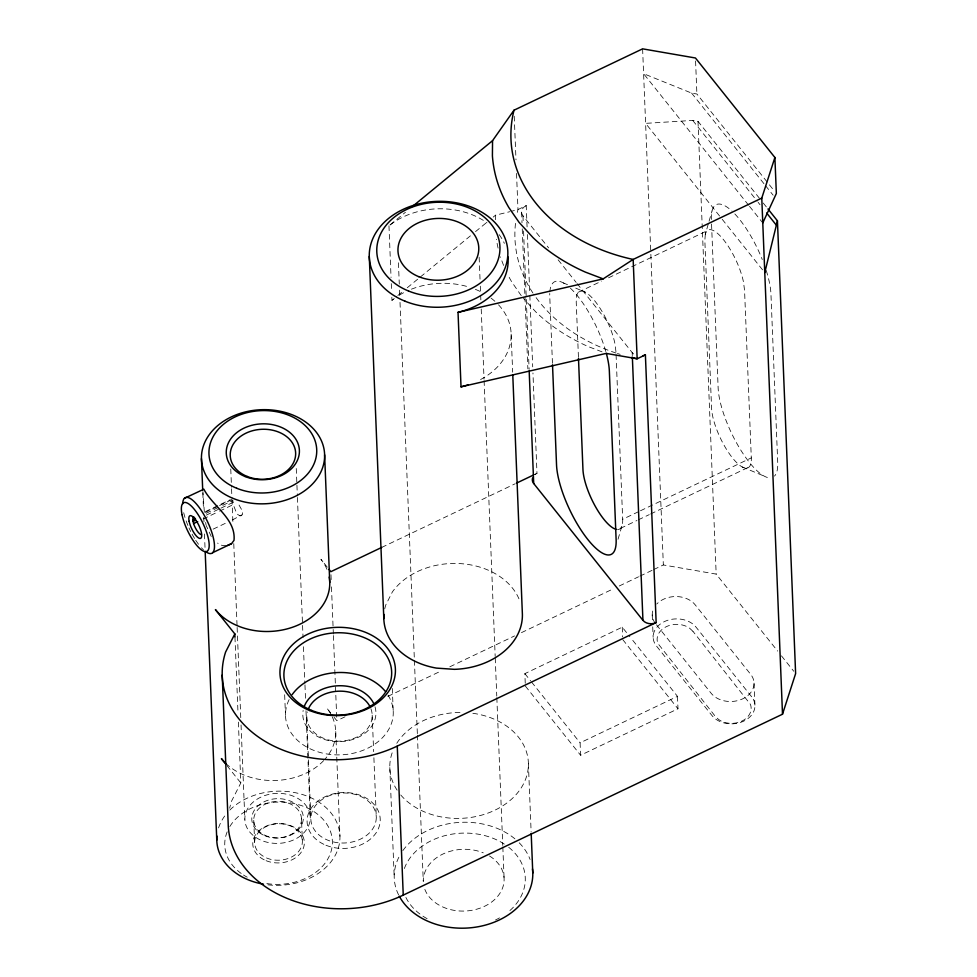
<?xml version="1.0" encoding="UTF-8"?>
<svg xmlns="http://www.w3.org/2000/svg" width="977" height="977" viewBox="0 0 977 977"><rect width="100%" height="100%" fill="white"/><g stroke="black" fill="none" stroke-linecap="round" stroke-linejoin="round"><path stroke-width="0.73" stroke-dasharray="4.88 3.66" d="M495.498 219.727L495.547 215.172L509.75 211.716M705.309 234.309L704.844 240.574L711.574 408.154A38.506 12.164 64.5 0 0 732.432 457.859A38.506 12.164 64.5 0 0 751.301 457.895L744.559 290.316L743.509 282.158A38.347 12.115 64.5 0 0 723.676 239.902A38.347 12.115 64.5 0 0 705.309 234.309L708.655 222.695M709.07 221.242L712.001 211.081M618.026 539.267L622.251 524.832M238.376 722.125L240.818 782.943L231.573 801.103A115.53 88.248 -2.3 0 0 229.68 808.187M232.318 520.02L242.626 514.39L242.491 511.179L237.826 502.85M390.141 224.857L405.443 212.278M391.838 297.289L391.96 300.33L396.662 296.458M397.847 295.494L402.548 291.622M407.262 287.751L470.829 235.494M475.53 231.622L487.303 221.938M493.19 217.102L495.547 215.172M205.634 511.484L230.267 499.699M203.155 518.995L218.201 511.801M219.569 511.142L233.247 504.596L232.917 500.505L219.532 506.88M527.079 226.92L526.224 205.622L517.981 209.554L511.13 211.35M578.433 292.172L601.685 281.071M608.537 277.81L707.043 230.816M204.889 512.522L218.225 506.159M219.569 505.524L231.561 499.784M206.159 513.267L218.201 507.515M206.355 515.099L219.691 508.736M221.022 508.101L233.027 502.373M381.702 547.425L515.001 483.847M534.236 474.675L536.984 473.356L532.953 372.958M617.562 529.534A38.506 12.164 64.5 0 0 622.679 519.251L639.092 511.423M640.46 510.763L751.301 457.895M620.517 528.337L636.931 520.509M638.299 519.849L649.253 514.635M650.621 513.975L749.127 466.982M334.134 717.313L336.845 720.708L345.113 716.764M387.82 696.393L441.543 670.759M449.811 666.815L514.561 635.929M521.449 632.644L613.751 588.618M619.259 585.992L638.543 576.796M639.923 576.137L652.318 570.226M653.698 569.567L663.346 564.962L716.178 574.11L777.655 651.097M525.247 683.302L524.857 673.641L622.251 627.185L629.872 636.723M677.488 696.369L677.989 708.789L580.594 755.245L580.106 742.825L677.488 696.369L630.824 637.92M213.133 529.143L226.847 522.622M241.917 515.453L240.965 515.795A9.758 3.774 57.9 0 1 236.752 513.584L233.247 504.596M759.471 198.319L697.993 121.331L692.717 120.415L645.602 123.358L721.27 218.115M226.188 545.484L222.133 545.508L217.553 543.09M748.59 205.17L643.611 73.69L691.618 93.096L696.894 94.012L774.456 191.138M602.052 351.842L588.386 346.64A191.956 146.611 -2.3 0 1 536.043 312.164L523.44 298.376M742.227 466.969L764.112 476.08M563.375 282.927L567.478 284.661M575.709 288.13L585.308 292.184M691.618 93.096L764.6 184.506M765.553 185.691L773.137 195.192M763.257 203.057L767.043 207.796M692.717 120.415L757.175 201.14M758.115 202.324L760.008 204.706M749.53 206.355L762.781 222.939M722.211 219.3L764.771 272.607M526.224 205.622A9.623 7.352 -2.3 0 0 522.951 215.77L548.598 247.889M558.099 259.784L576.137 282.39M577.089 283.574L632.18 352.575A9.623 7.352 -2.3 0 0 633.755 354.053M781.441 655.836L793.739 671.236M656.483 624.816L711.158 693.291A23.106 17.647 -2.3 0 0 742.862 698.775A23.106 17.647 -2.3 0 0 750.727 674.411L695.123 604.763A23.106 17.647 -2.3 0 0 656.752 604.03M622.752 639.605L677.989 708.789M524.857 673.641L530.572 680.798M531.525 681.995L580.106 742.825M525.357 686.062L580.594 755.245M327.246 567.161L320.932 559.247A61.612 47.067 -2.3 0 1 327.356 570.397M330.531 712.783L326.916 708.264A61.612 47.067 -2.3 0 1 331.643 715.567M226.933 765.565L240.818 782.943M521.254 295.677L511.814 282.023A192.09 146.721 -2.3 0 1 508.333 275.734M211.264 536.544L206.245 525.602M205.671 522.402L206.025 524.954M615.95 351.671L614.899 343.501A38.347 12.115 64.5 0 0 595.054 301.246A38.347 12.115 64.5 0 0 576.699 295.652L576.222 301.917L578.482 358.29M204.327 511.899L202.911 491.614M754.036 683.143L754.94 705.492M711.549 224.002L718.132 387.845A57.765 18.245 64.5 0 0 737.904 445.304A57.765 18.245 64.5 0 0 770.047 477.887M695.575 60.989L696.894 94.012M697.993 121.331L716.178 574.11M642.61 48.85L650.804 252.799M650.865 254.325L663.346 564.962M652.233 614.912L652.477 620.871M652.721 626.831L653.137 637.273M632.18 352.575L632.302 355.616M616.072 354.712L622.679 519.251M622.251 627.185L622.642 636.845M552.457 363.285L549.77 296.532A57.765 18.245 64.5 0 1 549.758 293.442M527.385 234.517L529.778 293.845M529.839 295.372L532.709 366.876M522.951 215.77L523.257 223.379M523.562 230.975L526.249 297.912M526.31 299.438L529.119 369.416M521.571 212.131L521.999 222.78M522.243 228.862L527.861 368.817M514.232 116.226L515.99 159.874M516.528 173.417L517.981 209.554A172.844 132.017 -2.3 0 0 516.699 215.343M511.142 334.122L512.669 372.176M528.374 763.306L531.134 831.916M479.145 257.22L480.061 280.081M480.305 286.176L480.611 293.796M480.672 295.31L480.855 299.89M481.221 309.025L484.042 379.125M484.103 380.651L495.18 656.459M495.241 657.985L496.768 696.076M496.829 697.602L502.764 845.41M502.825 846.937L504.12 878.934M398.433 262.764L399.288 284.087M399.532 290.181L399.776 296.287M400.02 302.381L414.346 658.95M414.407 660.476L417.35 733.617M417.411 735.144L423.285 881.425A40.436 30.885 -2.3 0 1 483.261 852.823M388.968 225.821L391.044 277.517M391.288 283.611L391.594 291.207M392.314 688.492L393.255 712.038M389.811 767.568L394.219 877.346M372.188 715.176L373.654 751.643M373.898 757.725L376.279 817.004A32.73 24.999 -2.3 0 1 327.722 840.159A32.73 24.999 -2.3 0 1 326.684 796.866A32.73 24.999 -2.3 0 1 376.279 817.004M330.983 574.72L331.227 580.802M331.472 586.884L333.12 627.942M333.181 629.469L333.365 634.024M333.426 635.551L336.845 720.708M335.734 731.541L339.947 836.349M306.754 717.191L310.845 819.019M296.263 468.496L296.874 483.725M296.935 485.251L297.362 495.913M297.423 497.44L302.504 623.888M302.565 625.414L303.053 637.602M303.432 646.737L304.897 683.302M304.958 684.828L305.569 700.057M305.996 710.731L310.283 817.37A32.73 24.999 -2.3 0 1 261.726 840.525A32.73 24.999 -2.3 0 1 260.676 797.232A32.73 24.999 -2.3 0 1 310.283 817.37M301.478 818.885A23.875 18.233 -2.3 0 1 266.062 835.775A23.875 18.233 -2.3 0 1 265.292 804.193A23.875 18.233 -2.3 0 1 301.478 818.885L302.369 841.234A23.875 18.233 -2.3 0 1 266.953 858.136A23.875 18.233 -2.3 0 1 266.196 826.554A23.875 18.233 -2.3 0 1 302.369 841.234M284.661 694.757L285.479 715.359M253.751 820.35L254.643 842.711M230.767 468.984L231.5 487.267M231.561 488.793L231.928 497.928M231.989 499.455L232.917 522.304M233.772 543.639L237.069 625.903M237.13 627.429L240.806 718.84M241.05 724.934L244.848 819.385M234.956 636.967L238.009 713.002M202.825 492.921L203.497 509.615M203.802 517.224L203.985 521.803M204.474 533.979L205.085 549.221M384.755 608.854A69.318 52.941 -2.3 0 1 385.854 604.775L392.461 591.793A69.318 52.941 -2.3 0 1 460.875 563.656A69.318 52.941 -2.3 0 1 519.703 600.647M332.253 716.849A61.612 47.067 -2.3 0 1 324.645 759.544M323.705 760.57A61.612 47.067 -2.3 0 1 227.006 764.527M229.79 810.104A61.612 47.067 -2.3 0 1 307.84 796.414A61.612 47.067 -2.3 0 1 336.515 852.774A61.612 47.067 -2.3 0 1 267.808 884.808M218.579 827.898A61.612 47.067 -2.3 0 1 226.078 814.22M535.017 474.59A9.623 7.352 -2.3 0 1 536.984 473.356M655.543 623.644A23.106 17.647 -2.3 0 1 652.917 610.32M472.856 713.295A69.318 52.941 -2.3 0 1 516.186 794.496A69.318 52.941 -2.3 0 1 400.582 794.802M397.114 790.161A69.318 52.941 -2.3 0 1 392.791 751.13M396.784 743.289A69.318 52.941 -2.3 0 1 462.329 712.477M711.366 219.459A57.765 18.245 64.5 0 1 732.005 211.117M734.826 213.926A57.765 18.245 64.5 0 1 762.292 259.552M766.212 270.446A57.765 18.245 64.5 0 1 770.951 294.077L777.716 462.475A57.765 18.245 64.5 0 1 774.468 476.104M549.831 291.989A57.765 18.245 64.5 0 1 566.782 285.15M570.409 288.203A57.765 18.245 64.5 0 1 605.923 351.903M398.604 894.883A69.318 52.941 -2.3 0 1 399.691 855.632M402.854 850.601A69.318 52.941 -2.3 0 1 515.013 838.925M519.202 842.785A69.318 52.941 -2.3 0 1 530.096 859.455M498.526 304.824A69.318 52.941 -2.3 0 1 477.606 381.03M391.96 300.33A69.318 52.941 -2.3 0 1 394.293 298.535M399.312 295.152A69.318 52.941 -2.3 0 1 404.71 292.16M411.402 289.18A69.318 52.941 -2.3 0 1 468.594 286.945M475.384 289.339A69.318 52.941 -2.3 0 1 480.989 291.891M491.101 298.168A69.318 52.941 -2.3 0 1 497.562 303.81M620.175 354.358A172.844 132.017 -2.3 0 1 617.415 353.491M616.047 353.039A172.844 132.017 -2.3 0 1 533.674 294.138M532.88 292.953A172.844 132.017 -2.3 0 1 515.758 221.181M370.918 708.74A32.73 24.999 -2.3 0 1 340.924 741.14A32.73 24.999 -2.3 0 1 307.352 711.964M388.04 695.184A53.918 41.181 -2.3 0 1 341.254 754.83A53.918 41.181 -2.3 0 1 289.204 699.471M390.116 224.918A69.318 52.941 -2.3 0 1 486.949 222.805M499.125 234.602A69.318 52.941 -2.3 0 1 504.364 243.371M374.997 706.774A36.589 27.942 -2.3 0 1 341.01 741.592A36.589 27.942 -2.3 0 1 303.151 710.438M503.595 265.402A192.09 146.721 -2.3 0 1 500.493 256.829M498.087 248.097A192.09 146.721 -2.3 0 1 496.389 239.267M229.851 826.505A53.845 41.132 -2.3 0 1 298.241 804.596A53.845 41.132 -2.3 0 1 329.847 854.863A53.845 41.132 -2.3 0 1 265.585 883.367M247.218 877.187A53.845 41.132 -2.3 0 1 243.505 875.026M241.209 873.462A53.845 41.132 -2.3 0 1 227.275 831.574M203.46 549.807A30.812 9.733 64.5 0 1 201.445 547.767M198.539 544.274A30.812 9.733 64.5 0 1 195.229 539.512M194.557 538.437A30.812 9.733 64.5 0 1 191.321 532.721M190.71 531.537A30.812 9.733 64.5 0 1 188.964 527.898M187.902 525.443A30.812 9.733 64.5 0 1 183.432 511.386M489.501 855.974A40.436 30.885 -2.3 0 1 485.825 905.667A40.436 30.885 -2.3 0 1 424.848 889.375M508.699 847.279A61.612 47.067 -2.3 0 1 509.151 911.199M499.503 917.891A61.612 47.067 -2.3 0 1 495.473 919.98M427.108 918.673A61.612 47.067 -2.3 0 1 404.502 894.199M404.368 868.516A61.612 47.067 -2.3 0 1 506.44 845.569M692.949 631.337L689.664 628.248A19.222 14.679 -2.3 0 0 666.412 626.623A19.222 14.679 -2.3 0 0 657.863 643.416L715.323 716.385L718.608 719.487A19.222 14.679 -2.3 0 0 741.848 721.099A19.222 14.679 -2.3 0 0 750.409 704.319L692.949 631.337M751.631 696.76L696.015 627.112A23.106 17.647 -2.3 0 0 664.311 621.628A23.106 17.647 -2.3 0 0 656.446 645.992L712.05 715.64A23.106 17.647 -2.3 0 0 743.753 721.124A23.106 17.647 -2.3 0 0 751.631 696.76M325.964 845.252A36.589 27.942 -2.3 0 0 380.224 819.373A36.589 27.942 -2.3 0 0 324.791 796.866A36.589 27.942 -2.3 0 0 325.964 845.252M266.074 860.676A25.805 19.711 -2.3 0 0 304.348 842.418A25.805 19.711 -2.3 0 0 265.255 826.554A25.805 19.711 -2.3 0 0 266.074 860.676M265.085 835.836A25.805 19.711 -2.3 0 0 303.346 817.578A25.805 19.711 -2.3 0 0 264.254 801.714A25.805 19.711 -2.3 0 0 265.085 835.836"/><path stroke-width="1.47" d="M492.555 140.664L492.408 155.856A192.09 146.721 -2.3 0 0 508.822 207.515L519.117 222.414L533.051 237.643A191.956 146.611 -2.3 0 0 585.394 272.119L603.163 278.885L633.157 259.442L761.779 198.099L774.895 157.492L695.453 57.997L642.61 48.85L514 110.206L492.555 140.664L412.502 206.465M201.433 534.651A9.623 3.041 64.5 0 1 193.58 523.574L192.787 519.642L193.324 517.37A9.623 3.041 64.5 0 1 194.057 517.077M764.771 272.607L777.436 220.826L767.983 208.98M222.206 675.034L228.191 824.051A115.53 88.248 -2.3 0 0 403.245 895.115L782.504 714.211L795.62 673.605L777.436 220.826M762.781 222.939L776.349 193.507L774.895 157.492M329.2 577.065A61.612 47.067 -2.3 0 1 288.618 628.48A61.612 47.067 -2.3 0 1 215.392 609.587L234.834 633.926L225.589 652.074A115.53 88.248 -2.3 0 0 269.066 743.631A115.53 88.248 -2.3 0 0 397.26 746.098L656.153 622.605L645.394 354.859A9.623 7.352 -2.3 0 1 643.086 355.665M212.73 552.64L231.525 543.664L234.016 540.342C236.068 518.848 212.815 506.404 203.839 489.208L184.421 498.294M193.58 523.574L197.684 521.62M192.787 519.642L195.461 518.372M193.019 521.462L195.681 520.191M645.394 354.859L637.151 358.791L606.155 353.405L461.022 386.831L458.03 312.322A69.318 52.941 -2.3 0 0 507.979 256.853M381.702 547.425L330.861 571.679L329.054 569.42M516.369 483.188L532.856 475.323M227.433 545.447L231.525 543.664M458.03 312.322L603.163 278.885M766.652 213.01L776.129 224.881M532.612 477.961A9.623 7.352 -2.3 0 0 533.698 483.517L642.939 620.322A9.623 7.352 -2.3 0 0 656.153 622.605M226.005 764.405L221.388 758.604A61.612 47.067 -2.3 0 0 225.98 763.587M761.779 198.099L782.504 714.211M632.363 357.142L642.939 620.322M578.482 358.29L582.951 469.497A38.506 12.164 64.5 0 0 595.323 506.379A38.506 12.164 64.5 0 0 616.353 529.387M552.518 364.8L556.536 464.93A57.765 18.245 64.5 0 0 587.824 539.499A57.765 18.245 64.5 0 0 616.121 539.548L609.355 371.162A57.765 18.245 64.5 0 0 606.326 353.344M529.18 370.942L533.698 483.517M512.791 375.229L522.39 614.277A69.318 52.941 -2.3 0 1 454.378 669.343L436.401 668.097A69.318 52.941 -2.3 0 1 383.937 614.399M531.195 833.442L532.783 873.084M397.26 746.098L403.245 895.115M369.282 256.426L383.814 618.551M324.62 454.855A61.612 47.067 -2.3 0 1 233.222 498.453A61.612 47.067 -2.3 0 1 231.256 416.947A61.612 47.067 -2.3 0 1 324.62 454.855L329.75 582.512M234.834 633.926L234.956 636.967M201.445 458.653L202.703 489.941M205.207 552.261L216.772 840.147M263.521 884.185A61.612 47.067 -2.3 0 1 216.906 836.043M468.142 384.816A69.318 52.941 -2.3 0 1 461.022 386.831M514 110.206A172.844 132.017 -2.3 0 0 633.157 259.442L637.151 358.791A172.844 132.017 -2.3 0 1 631.423 357.472M532.477 868.944A69.318 52.941 -2.3 0 1 480.025 926.379A69.318 52.941 -2.3 0 1 399.275 896.178M308.17 709.424A32.73 24.999 -2.3 0 1 338.005 691.215A32.73 24.999 -2.3 0 1 369.807 706.286M292.208 694.549A53.918 41.181 -2.3 0 1 385.549 691.667M304.287 706.383A36.589 27.942 -2.3 0 1 338.701 685.756A36.589 27.942 -2.3 0 1 374.044 704.222M182.675 503.912A30.812 9.733 64.5 0 1 196.621 504.205A30.812 9.733 64.5 0 1 213.853 540.244A30.812 9.733 64.5 0 1 205.39 551.443M247.096 476.422A32.73 24.999 -2.3 0 0 295.652 453.255A32.73 24.999 -2.3 0 0 246.057 433.129A32.73 24.999 -2.3 0 0 247.096 476.422M405.028 301.197A69.318 52.941 -2.3 0 0 507.845 252.151A69.318 52.941 -2.3 0 0 402.805 209.518A69.318 52.941 -2.3 0 0 405.028 301.197M311.7 710.438A53.918 41.181 -2.3 0 0 391.667 672.298A53.918 41.181 -2.3 0 0 309.978 639.129A53.918 41.181 -2.3 0 0 311.7 710.438M309.733 710.56A57.765 44.124 -2.3 0 0 395.416 669.697A57.765 44.124 -2.3 0 0 307.889 634.158A57.765 44.124 -2.3 0 0 309.733 710.56M408.557 291.024A61.612 47.067 -2.3 0 0 499.943 247.425A61.612 47.067 -2.3 0 0 406.579 209.518A61.612 47.067 -2.3 0 0 408.557 291.024M245.142 476.544A36.589 27.942 -2.3 0 0 299.402 450.653A36.589 27.942 -2.3 0 0 243.969 428.146A36.589 27.942 -2.3 0 0 245.142 476.544M236.752 488.268A53.918 41.181 -2.3 0 0 316.731 450.116A53.918 41.181 -2.3 0 0 235.03 416.959A53.918 41.181 -2.3 0 0 236.752 488.268M182.027 514.72A26.953 8.512 64.5 0 0 205.597 551.651A26.953 8.512 64.5 0 0 198.197 514.757A26.953 8.512 64.5 0 0 182.027 514.72M189.123 521.327A12.518 3.957 64.5 0 0 200.065 538.461A12.518 3.957 64.5 0 0 196.633 521.339A12.518 3.957 64.5 0 0 189.123 521.327M418.803 276.686A40.436 30.885 -2.3 0 0 478.779 248.073A40.436 30.885 -2.3 0 0 417.509 223.208A40.436 30.885 -2.3 0 0 418.803 276.686"/></g></svg>
